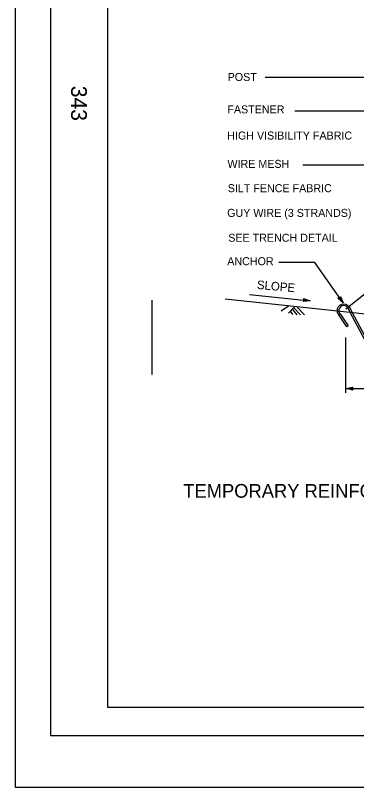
# Model space of a CAD drawing. Extents: x -894 to 866, y -476 to 714.
# Drawn here: x -894 to -596, y -476 to 199 of the extents above; entities that cross this region are included whole.
import ezdxf

# ---------------------------------------------------------------- set-up
doc = ezdxf.new("R2010")
doc.units = 0
for name, color, linetype in [('10 Sheet Format', 7, 'Continuous'), ('56 Stage 3 Anno', 7, 'Continuous'), ('57 Undefined', 7, 'Continuous'), ('59 Sndwall Anno', 7, 'Continuous'), ('60 Nongeo Data', 7, 'Continuous')]:
    doc.layers.add(name, color=color, linetype=linetype)

msp = doc.modelspace()

# ---------------------------------------------------------------- linework, layer by layer
at = {"layer": '10 Sheet Format'}
for p, q in [((-863.46, 668.96), (-863.46, -431.04)), ((-813.45, 643.96), (-813.45, -406.04)), ((-813.45, -406.04), (811.55, -406.04)), ((-863.46, -431.04), (836.55, -431.04))]:
    msp.add_line(p, q, dxfattribs=at)
for points in [[(-894.04, 713.56), (865.96, 713.56), (865.96, -476.44), (-894.04, -476.44)], [(-863.46, -431.04), (836.55, -431.04), (836.55, 668.96), (-863.46, 668.96)]]:
    msp.add_lwpolyline(points, close=True, dxfattribs=at)
at = {"layer": '56 Stage 3 Anno'}
for p, q in [((-464.54, 144.69), (-675.74, 144.69)), ((-456.62, 115.31), (-649.64, 115.31)), ((-484.3, 67.87), (-642.63, 67.87)), ((-632.1, -17.06), (-663.69, -17.06)), ((-689.26, -45.3), (-636.27, -50.65)), ((-774.64, -50.04), (-774.64, -115.26)), ((-604.97, -131.2), (-604.97, -82.66)), ((-604.97, -127.5), (-452.65, -127.5))]:
    msp.add_line(p, q, dxfattribs=at)
msp.add_lwpolyline([(-607.55, -52.57), (-632.1, -17.06)], dxfattribs=at)
for points in [[(-609.82, -46.96), (-607.55, -52.57), (-611.99, -48.46), (-611.58, -48.43), (-608.33, -51.45), (-609.99, -47.33), (-610.16, -47.7), (-609.1, -50.33), (-611.17, -48.41), (-610.77, -48.38), (-609.87, -49.21), (-610.33, -48.07), (-610.46, -48.36), (-611.99, -48.46), (-610.46, -48.36)], [(-642.01, -48.75), (-636.27, -50.65), (-642.28, -51.36), (-642.03, -51.04), (-637.63, -50.52), (-641.84, -49.12), (-641.67, -49.48), (-638.98, -50.38), (-641.79, -50.71), (-641.55, -50.38), (-640.33, -50.24), (-641.5, -49.85), (-641.36, -50.14), (-642.28, -51.36), (-641.36, -50.14)], [(-599.07, -128.82), (-604.97, -127.5), (-599.07, -126.2), (-599.28, -126.54), (-603.6, -127.5), (-599.27, -128.47), (-599.48, -128.13), (-602.25, -127.51), (-599.49, -126.89), (-599.7, -127.24), (-600.89, -127.51), (-599.69, -127.78), (-599.85, -127.5), (-599.07, -126.2), (-599.85, -127.5)]]:
    msp.add_lwpolyline(points, close=True, dxfattribs=at)
at = {"layer": '59 Sndwall Anno'}
for p, q in [((-655.32, -55.38), (-661.54, -59.8)), ((-649.95, -56.01), (-655.28, -61.44)), ((-653.6, -59.9), (-651.83, -62.64)), ((-651.86, -58.36), (-647.93, -62.83)), ((-650.51, -56.85), (-644.69, -62.83)), ((-647.77, -56.28), (-641.26, -62.97))]:
    msp.add_line(p, q, dxfattribs=at)
at = {"layer": '60 Nongeo Data'}
for p, q in [((-459.67, 57.09), (-605.19, -58)), ((-495.77, -72.02), (-710.76, -49.35)), ((-601.3, -60.72), (-603.45, -56.71)), ((-603.45, -56.71), (-603.39, -56.81)), ((-602.18, -56.03), (-599.5, -61.03)), ((-601.3, -60.72), (-601.31, -60.69)), ((-604.35, -73.39), (-611.34, -62.94)), ((-610.26, -61.99), (-610.15, -62.14)), ((-610.15, -62.14), (-603.16, -72.59)), ((-581.99, -96.74), (-601.23, -60.84)), ((-599.5, -61.03), (-580.73, -96.06)), ((-603.16, -72.59), (-604.35, -73.39))]:
    msp.add_line(p, q, dxfattribs=at)
for centre, radius, start, end in [((-606.96, -59.27), 5.77, 34.13051, 184.13905), ((-606.23, -58.86), 6.54, 187.25316, 218.57158), ((-606.97, -59.23), 4.32, 34.07776, 187.3416), ((-607, -59.16), 4.31, 190.23097, 221.01773)]:
    msp.add_arc(centre, radius, start, end, dxfattribs=at)

# ---------------------------------------------------------------- texts
at = {"layer": '10 Sheet Format'}
msp.add_text('343', height=13.779, rotation=270, dxfattribs=at).set_placement((-845.33, 137.39))
at = {"layer": '57 Undefined'}
for s, height, p in [('POST', 7, (-708.44, 141.59)), ('FASTENER', 7, (-708.71, 113.28)), ('HIGH VISIBILITY FABRIC', 7, (-708.79, 90.38)), ('WIRE MESH', 7, (-708.6, 65.58)), ('SILT FENCE FABRIC', 7, (-708.36, 44.33)), ('GUY WIRE (3 STRANDS)', 7, (-708.85, 22.71)), ('SEE TRENCH DETAIL', 7, (-707.9, 0.98)), ('ANCHOR', 7, (-708.78, -19.55)), ('TEMPORARY REINFORCED SILT FENCE (TYPE 1)', 12, (-747.27, -222.93))]:
    msp.add_text(s, height=height, dxfattribs=at).set_placement(p)
msp.add_text('SLOPE', height=7.5, rotation=354.83779, dxfattribs=at).set_placement((-683.13, -40.2))

doc.saveas('drawing.dxf')
